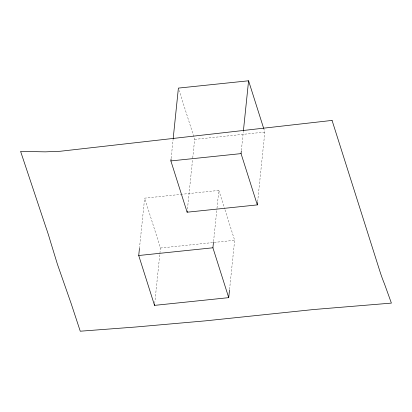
<?xml version="1.0" encoding="UTF-8"?>
<svg xmlns="http://www.w3.org/2000/svg" width="412" height="412" viewBox="0 0 412 412"><rect width="100%" height="100%" fill="white"/><g stroke="black" fill="none" stroke-linecap="round" stroke-linejoin="round"><path stroke-width="0.31" stroke-dasharray="2.06 1.54" d="M139.447 248.503L144.648 198.151L181.743 194.289M154.727 303.459L160.459 248.014L144.648 198.151M171.135 158.368L173.117 139.204M187.465 209.013L192.677 158.548M192.744 157.909L194.66 139.385L179.174 90.542M213.571 241.411L216.928 208.91M216.995 208.271L218.839 190.426L182.382 194.222M241.386 150.421L243.363 131.258M229.577 289.363L234.649 240.289L224.818 209.275M257.644 201.705L264.839 132.077L263.871 129.023M194.66 139.385L264.839 132.077M160.459 248.014L234.649 240.289M218.839 190.426L224.622 208.668"/><path stroke-width="0.62" d="M229.51 290.002L228.722 297.649L154.531 305.374L138.72 255.512L139.447 248.503M154.531 305.374L154.66 304.097M257.577 202.344L257.315 204.898L187.13 212.206L170.872 160.922L171.073 159.006M173.184 138.566L178.396 88.096L248.58 80.788L263.68 128.41M187.13 212.206L187.264 210.929M228.722 297.649L212.911 247.787L213.504 242.05M257.315 204.898L241.056 153.614L241.319 151.06M243.43 130.614L248.58 80.788M170.872 160.922L241.056 153.614M138.72 255.512L212.911 247.787M332.062 120.412L60.353 151.25L45.382 151.853L20.6 151.389L45.876 227.192A149.654 31.909 84.4 0 1 50.424 241.401L57.443 264.334L71.101 303.397L80.263 331.212L135.373 327.04L205.614 320.835L313.687 309.525L391.4 303.108L384.37 283.631A119.166 25.41 84.4 0 1 379.684 270.638L332.062 120.412"/></g></svg>
